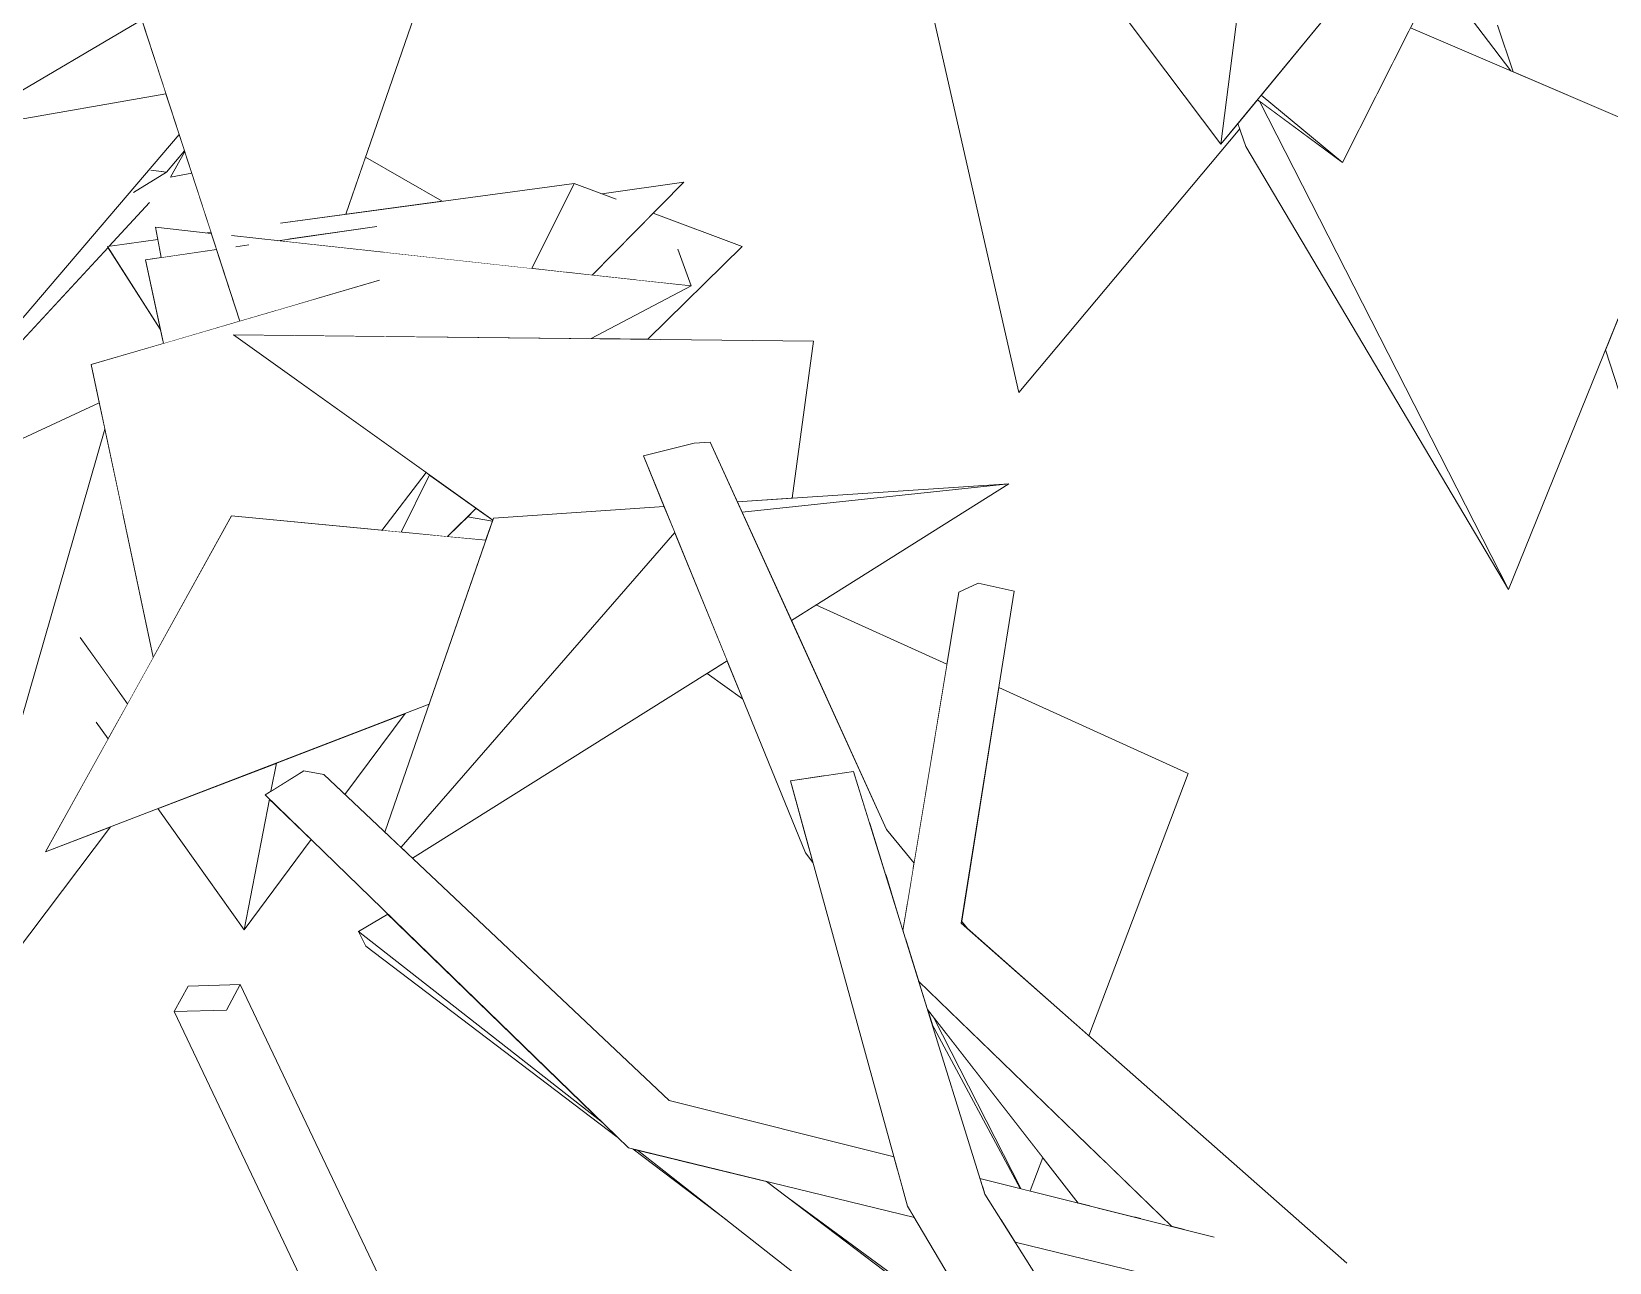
# Model space of a CAD drawing. Header units: millimetres. Extents: x -9413 to 8527, y -300 to 11224.
# Drawn here: x -7199 to -6369, y 3739 to 4386 of the extents above; entities that cross this region are included whole.
import ezdxf

# ---------------------------------------------------------------- set-up
doc = ezdxf.new("R2010")
doc.units = ezdxf.units.MM
doc.header["$MEASUREMENT"] = 0
doc.linetypes.add('Wipeout_Contour', pattern=[1000, 0, -1000])
doc.layers.add('Interior - Furniture', color=7, linetype='Continuous')
doc.layers.add('Interior - Furniture _Pen_No__4', color=7, linetype='Continuous', lineweight=20, true_color=0x029e21)

# ---------------------------------------------------------------- blocks, each defined once
blk = doc.blocks.new('Section Elem_40_6')
at = {"color": 254, "linetype": 'Wipeout_Contour', "lineweight": 0, "ltscale": 62369.326038}
blk.add_wipeout([(-6446.82, 4440.98), (-6457.53, 4419.69), (-6457.05, 4413.7), (-6420.47, 4365.64), (-6419.32, 4365.14), (-6427.46, 4389.69), (-6423.05, 4390.25), (-6433.35, 4416.71)], dxfattribs=at).dxf.layer = 'Interior - Furniture'
at = {"color": 254, "linetype": 'Wipeout_Contour', "lineweight": 0, "ltscale": 71464.7584}
blk.add_wipeout([(-6666.14, 4433.33), (-6730.03, 4418.77), (-6679.37, 4196.34), (-6563.16, 4335.02), (-6564.17, 4337.94), (-6573.19, 4327), (-6634.22, 4408.24), (-6636.07, 4406.42), (-6648.57, 4420.35)], dxfattribs=at).dxf.layer = 'Interior - Furniture'
at = {"color": 254, "linetype": 'Wipeout_Contour', "lineweight": 0, "ltscale": 25009.824349}
blk.add_wipeout([(-7136.2, 4313.29), (-7145.38, 4301.53), (-7127.95, 4312.31)], dxfattribs=at).dxf.layer = 'Interior - Furniture'
at = {"color": 254, "linetype": 'Wipeout_Contour', "lineweight": 0, "ltscale": 49240.912449}
blk.add_wipeout([(-7068.04, 4285.49), (-7063.82, 4277.03), (-7017.4, 4283.74), (-7013.48, 4270.1), (-6935.68, 4261.57), (-6913.47, 4306.37)], dxfattribs=at).dxf.layer = 'Interior - Furniture'
at = {"color": 254, "linetype": 'Wipeout_Contour', "lineweight": 0, "ltscale": 24884.846942}
blk.add_wipeout([(-7104.55, 4280.56), (-7106.55, 4280.29), (-7104.38, 4280.05)], dxfattribs=at).dxf.layer = 'Interior - Furniture'
at = {"color": 254, "linetype": 'Wipeout_Contour', "lineweight": 0, "ltscale": 32527.711379}
blk.add_wipeout([(-6991.33, 4154.24), (-7014.58, 4123.83), (-7004.48, 4122.86), (-6989.55, 4152.97)], dxfattribs=at).dxf.layer = 'Interior - Furniture'
at = {"color": 254, "linetype": 'Wipeout_Contour', "lineweight": 0, "ltscale": 32853.698366}
blk.add_wipeout([(-7164.94, 4022.96), (-7158.66, 4014.12), (-7148.42, 4032.6), (-7157.86, 4045.79)], dxfattribs=at).dxf.layer = 'Interior - Furniture'
at = {"color": 254, "linetype": 'Wipeout_Contour', "lineweight": 0, "ltscale": 32382.584045}
blk.add_wipeout([(-7096.43, 3871.43), (-7089.19, 3884.84), (-7116.63, 3883.98), (-7123.87, 3870.57)], dxfattribs=at).dxf.layer = 'Interior - Furniture'
at = {"color": 254, "linetype": 'Wipeout_Contour', "lineweight": 0, "ltscale": 22935.831476}
blk.add_wipeout([(-6737.96, 3768.3), (-6624.2, 3576.09), (-6697.35, 3774.56)], dxfattribs=at).dxf.layer = 'Interior - Furniture'
at = {"color": 254, "linetype": 'Wipeout_Contour', "lineweight": 0, "ltscale": 84775.312456}
blk.add_wipeout([(-6427.46, 4389.69), (-6419.32, 4365.14), (-6343.06, 4332.48), (-6350.72, 4343.59), (-6258.26, 4305.2), (-6256.85, 4306.77), (-6261.11, 4331.3), (-6332.89, 4401.83), (-6420.89, 4390.53), (-6422.02, 4387.59), (-6423.05, 4390.25)], dxfattribs=at).dxf.layer = 'Interior - Furniture'
at = {"color": 254, "linetype": 'Wipeout_Contour', "lineweight": 0, "ltscale": 33323.966413}
blk.add_wipeout([(-7118.8, 4324.41), (-7132.26, 4312.82), (-7127.95, 4312.31), (-7118.53, 4323.58)], dxfattribs=at).dxf.layer = 'Interior - Furniture'
at = {"color": 254, "linetype": 'Wipeout_Contour', "lineweight": 0, "ltscale": 32531.190982}
blk.add_wipeout([(-6935.68, 4261.57), (-6917.99, 4259.64), (-6891.33, 4298.07), (-6913.47, 4306.37)], dxfattribs=at).dxf.layer = 'Interior - Furniture'
at = {"color": 254, "linetype": 'Wipeout_Contour', "lineweight": 0, "ltscale": 32463.52181}
blk.add_wipeout([(-6989.55, 4152.97), (-7004.48, 4122.86), (-6980.1, 4120.52), (-6964.98, 4135.41)], dxfattribs=at).dxf.layer = 'Interior - Furniture'
at = {"color": 254, "linetype": 'Wipeout_Contour', "lineweight": 0, "ltscale": 23463.989973}
blk.add_wipeout([(-6737.96, 3768.3), (-6766.42, 3997), (-6799.61, 3991.98)], dxfattribs=at).dxf.layer = 'Interior - Furniture'
at = {"color": 254, "linetype": 'Wipeout_Contour', "lineweight": 0, "ltscale": 47494.254769}
blk.add_wipeout([(-7089.19, 3884.84), (-7096.43, 3871.43), (-6964.51, 3594.17), (-6959.01, 3595.71), (-6953.6, 3595.15), (-6952.41, 3597.37)], dxfattribs=at).dxf.layer = 'Interior - Furniture'
at = {"color": 254, "linetype": 'Wipeout_Contour', "lineweight": 0, "ltscale": 22703.546521}
blk.add_wipeout([(-6575.62, 3582.23), (-6697.35, 3774.56), (-6624.2, 3576.09)], dxfattribs=at).dxf.layer = 'Interior - Furniture'
at = {"layer": 'Interior - Furniture _Pen_No__4', "linetype": 'Continuous'}
blk.add_line((-7089.19, 3884.84), (-7116.63, 3883.98), dxfattribs=at)
at = {"color": 254, "linetype": 'Wipeout_Contour', "lineweight": 0, "ltscale": 116852.219271}
blk.add_wipeout([(-6427.72, 4503.38), (-6431.39, 4498.93), (-6429.88, 4497.39), (-6427.23, 4497.61), (-6421.18, 4491.94), (-6422.32, 4489.67), (-6396.02, 4463.84), (-6398.04, 4467.66), (-6394.15, 4465.33), (-6392.71, 4462.27), (-6368.35, 4437.56), (-6368.57, 4436.87), (-6261.11, 4331.3), (-6261.45, 4333.32), (-6423.2, 4499.82)], dxfattribs=at).dxf.layer = 'Interior - Furniture'
at = {"color": 254, "linetype": 'Wipeout_Contour', "lineweight": 0, "ltscale": 33641.57666}
blk.add_wipeout([(-7397.64, 4306.08), (-7331.98, 4085.3), (-7121.29, 4332.09), (-7128.28, 4353.58)], dxfattribs=at).dxf.layer = 'Interior - Furniture'
at = {"color": 254, "linetype": 'Wipeout_Contour', "lineweight": 0, "ltscale": 53381.462705}
blk.add_wipeout([(-6331.54, 4315.78), (-6370.76, 4218.74), (-6361.32, 4190.28), (-6338.56, 4215.66), (-6354.93, 4236.55), (-6316.99, 4239.71), (-6295.56, 4263.61)], dxfattribs=at).dxf.layer = 'Interior - Furniture'
at = {"color": 254, "linetype": 'Wipeout_Contour', "lineweight": 0, "ltscale": 64662.834716}
blk.add_wipeout([(-6851.91, 4252.4), (-6904.43, 4224.71), (-6874.59, 4224.38), (-6825, 4273.2), (-6871.84, 4290.76), (-6903.98, 4258.1), (-6880.78, 4255.56), (-6858.93, 4271.7)], dxfattribs=at).dxf.layer = 'Interior - Furniture'
at = {"color": 254, "linetype": 'Wipeout_Contour', "lineweight": 0, "ltscale": 32380.937793}
blk.add_wipeout([(-6969.56, 4130.89), (-6956.49, 4128.74), (-6956.32, 4129.22), (-6964.98, 4135.41)], dxfattribs=at).dxf.layer = 'Interior - Furniture'
at = {"color": 254, "linetype": 'Wipeout_Contour', "lineweight": 0, "ltscale": 23266.354087}
blk.add_wipeout([(-6766.42, 3997), (-6737.96, 3768.3), (-6697.35, 3774.56)], dxfattribs=at).dxf.layer = 'Interior - Furniture'
at = {"color": 254, "linetype": 'Wipeout_Contour', "lineweight": 0, "ltscale": 23570.610993}
blk.add_wipeout([(-6789.87, 3956.65), (-6791.73, 3954.17), (-6787.8, 3949.13)], dxfattribs=at).dxf.layer = 'Interior - Furniture'
at = {"color": 254, "linetype": 'Wipeout_Contour', "lineweight": 0, "ltscale": 31900.044218}
blk.add_wipeout([(-7096.43, 3871.43), (-7123.87, 3870.57), (-6997.53, 3605.05), (-6964.51, 3594.17)], dxfattribs=at).dxf.layer = 'Interior - Furniture'
at = {"color": 254, "linetype": 'Wipeout_Contour', "lineweight": 0, "ltscale": 22873.651177}
blk.add_wipeout([(-6557.23, 3719.08), (-6688.97, 3761.32), (-6681.37, 3749.32)], dxfattribs=at).dxf.layer = 'Interior - Furniture'
at = {"layer": 'Interior - Furniture _Pen_No__4', "linetype": 'Continuous'}
for p, q in [((-7116.63, 3883.98), (-7123.87, 3870.57)), ((-7096.43, 3871.43), (-7089.19, 3884.84)), ((-7123.87, 3870.57), (-7096.43, 3871.43))]:
    blk.add_line(p, q, dxfattribs=at)
at = {"color": 254, "linetype": 'Wipeout_Contour', "lineweight": 0, "ltscale": 38776.391126}
blk.add_wipeout([(-6552.86, 4349.67), (-6421.66, 4092.77), (-6327.49, 4325.81), (-6473.34, 4388.28), (-6509.04, 4317.31)], dxfattribs=at).dxf.layer = 'Interior - Furniture'
at = {"color": 254, "linetype": 'Wipeout_Contour', "lineweight": 0, "ltscale": 116735.000009}
blk.add_wipeout([(-7331.98, 4085.3), (-7158.73, 4272.66), (-7159.08, 4273.2), (-7158.12, 4273.33), (-7136.86, 4296.32), (-7125.89, 4309.58), (-7118.37, 4323.09), (-7118.53, 4323.58), (-7127.95, 4312.31), (-7145.38, 4301.53), (-7136.2, 4313.29), (-7132.26, 4312.82), (-7118.8, 4324.41), (-7121.29, 4332.09)], dxfattribs=at).dxf.layer = 'Interior - Furniture'
at = {"color": 254, "linetype": 'Wipeout_Contour', "lineweight": 0, "ltscale": 38891.861682}
blk.add_wipeout([(-6884.92, 3798.89), (-6734.36, 3762.22), (-6737.96, 3768.3), (-6740.59, 3777.87), (-6876.54, 3821.45)], dxfattribs=at).dxf.layer = 'Interior - Furniture'
at = {"color": 254, "linetype": 'Wipeout_Contour', "lineweight": 0, "ltscale": 22900.998219}
blk.add_wipeout([(-6530.66, 3732.44), (-6698.58, 3778.52), (-6697.62, 3775.41)], dxfattribs=at).dxf.layer = 'Interior - Furniture'
at = {"layer": 'Interior - Furniture _Pen_No__4', "linetype": 'Continuous'}
blk.add_line((-6361.32, 4190.28), (-6370.76, 4218.74), dxfattribs=at)
at = {"color": 254, "linetype": 'Wipeout_Contour', "lineweight": 0, "ltscale": 39071.983866}
blk.add_wipeout([(-6564.17, 4337.94), (-6559.98, 4325.81), (-6421.66, 4092.77), (-6552.86, 4349.67), (-6553.88, 4350.42)], dxfattribs=at).dxf.layer = 'Interior - Furniture'
at = {"color": 254, "linetype": 'Wipeout_Contour', "lineweight": 0, "ltscale": 41573.270257}
blk.add_wipeout([(-7132.53, 4276.78), (-7159.08, 4273.2), (-7131.23, 4229.66), (-7138.99, 4266.17), (-7130.71, 4267.37)], dxfattribs=at).dxf.layer = 'Interior - Furniture'
at = {"color": 254, "linetype": 'Wipeout_Contour', "lineweight": 0, "ltscale": 58442.995139}
blk.add_wipeout([(-7339.11, 4109.26), (-7416.27, 4073.41), (-7259.71, 3832.34), (-7160.38, 4177), (-7163.34, 4190.94), (-7287.76, 4133.12), (-7331.98, 4085.3)], dxfattribs=at).dxf.layer = 'Interior - Furniture'
at = {"color": 254, "linetype": 'Wipeout_Contour', "lineweight": 0, "ltscale": 24093.424751}
blk.add_wipeout([(-6884.92, 3798.89), (-7055.64, 3997.27), (-7076.08, 3984.63)], dxfattribs=at).dxf.layer = 'Interior - Furniture'
at = {"color": 254, "linetype": 'Wipeout_Contour', "lineweight": 0, "ltscale": 23328.248877}
blk.add_wipeout([(-6876.54, 3821.45), (-6740.59, 3777.87), (-6743.14, 3787.13)], dxfattribs=at).dxf.layer = 'Interior - Furniture'
at = {"color": 254, "linetype": 'Wipeout_Contour', "lineweight": 0, "ltscale": 30501.091422}
blk.add_wipeout([(-6576.67, 3751.97), (-6699.92, 3782.83), (-6698.58, 3778.52), (-6553.17, 3738.62)], dxfattribs=at).dxf.layer = 'Interior - Furniture'
at = {"color": 254, "linetype": 'Wipeout_Contour', "lineweight": 0, "ltscale": 23734.890102}
blk.add_wipeout([(-6573.19, 4327), (-6377.54, 4564.23), (-6530.52, 4660.44)], dxfattribs=at).dxf.layer = 'Interior - Furniture'
at = {"color": 254, "linetype": 'Wipeout_Contour', "lineweight": 0, "ltscale": 107669.399652}
blk.add_wipeout([(-7035.4, 4499.5), (-7147.79, 4413.64), (-7089.38, 4233.91), (-7070.27, 4239.5), (-7091.47, 4273.04), (-7089.05, 4273.39), (-7093.74, 4278.89), (-7069.41, 4276.22), (-7063.82, 4277.03), (-7068.04, 4285.49), (-7033.68, 4290.13), (-6981.41, 4441.42), (-6993.16, 4428.02)], dxfattribs=at).dxf.layer = 'Interior - Furniture'
at = {"color": 254, "linetype": 'Wipeout_Contour', "lineweight": 0, "ltscale": 74044.494888}
blk.add_wipeout([(-7160.38, 4177), (-7259.71, 3832.34), (-7157.41, 3967.82), (-7191.57, 3954.67), (-7158.66, 4014.12), (-7164.94, 4022.96), (-7157.86, 4045.79), (-7173.35, 4067.47), (-7151.07, 4133.18)], dxfattribs=at).dxf.layer = 'Interior - Furniture'
at = {"color": 254, "linetype": 'Wipeout_Contour', "lineweight": 0, "ltscale": 48746.151279}
blk.add_wipeout([(-7132.53, 3977.39), (-7087.18, 3913.61), (-7073.83, 3982.45), (-7076.08, 3984.63), (-7073.05, 3986.51), (-7070.16, 4001.38)], dxfattribs=at).dxf.layer = 'Interior - Furniture'
at = {"color": 254, "linetype": 'Wipeout_Contour', "lineweight": 0, "ltscale": 38536.085099}
blk.add_wipeout([(-6736.7, 3915), (-6738.99, 3908.65), (-6732.17, 3886.68), (-6598.89, 3757.54), (-6592.05, 3755.82)], dxfattribs=at).dxf.layer = 'Interior - Furniture'
at = {"color": 254, "linetype": 'Wipeout_Contour', "lineweight": 0, "ltscale": 31194.411298}
blk.add_wipeout([(-6863.46, 3823.76), (-6876.54, 3821.45), (-6743.14, 3787.13), (-6744.22, 3791.04)], dxfattribs=at).dxf.layer = 'Interior - Furniture'
at = {"layer": 'Interior - Furniture _Pen_No__4', "linetype": 'Continuous'}
for p, q in [((-6420.47, 4365.64), (-6457.05, 4413.7)), ((-6419.32, 4365.14), (-6427.46, 4389.69)), ((-6421.66, 4092.77), (-6327.49, 4325.81))]:
    blk.add_line(p, q, dxfattribs=at)
at = {"color": 254, "linetype": 'Wipeout_Contour', "lineweight": 0, "ltscale": 104688.418736}
blk.add_wipeout([(-6648.15, 4609.2), (-6751.39, 4564.23), (-6573.19, 4327), (-6530.52, 4660.44), (-6582.5, 4637.79), (-6594.61, 4621.67), (-6600.68, 4629.88), (-6625.77, 4618.94), (-6616.88, 4615.77), (-6564.12, 4547.27), (-6634.8, 4615.01), (-6646.88, 4609.75), (-6645.27, 4605.2)], dxfattribs=at).dxf.layer = 'Interior - Furniture'
at = {"color": 254, "linetype": 'Wipeout_Contour', "lineweight": 0, "ltscale": 25175.13469}
blk.add_wipeout([(-7240.78, 4333.74), (-7128.28, 4353.58), (-7140.9, 4392.43)], dxfattribs=at).dxf.layer = 'Interior - Furniture'
at = {"color": 254, "linetype": 'Wipeout_Contour', "lineweight": 0, "ltscale": 24975.145458}
blk.add_wipeout([(-7118.37, 4323.09), (-7125.89, 4309.58), (-7114.66, 4311.68)], dxfattribs=at).dxf.layer = 'Interior - Furniture'
at = {"color": 254, "linetype": 'Wipeout_Contour', "lineweight": 0, "ltscale": 24683.133723}
blk.add_wipeout([(-7033.68, 4290.13), (-6982.88, 4296.99), (-7023.28, 4320.24)], dxfattribs=at).dxf.layer = 'Interior - Furniture'
at = {"color": 254, "linetype": 'Wipeout_Contour', "lineweight": 0, "ltscale": 33212.363566}
blk.add_wipeout([(-7133.78, 4283.27), (-7130.71, 4267.37), (-7101.62, 4271.57), (-7104.38, 4280.05)], dxfattribs=at).dxf.layer = 'Interior - Furniture'
at = {"color": 254, "linetype": 'Wipeout_Contour', "lineweight": 0, "ltscale": 65589.781942}
blk.add_wipeout([(-6851.91, 4252.4), (-7093.74, 4278.89), (-7089.05, 4273.39), (-7084.74, 4274.01), (-7048.69, 4245.81), (-7015.88, 4255.41), (-6982.95, 4225.56), (-6904.43, 4224.71)], dxfattribs=at).dxf.layer = 'Interior - Furniture'
at = {"color": 254, "linetype": 'Wipeout_Contour', "lineweight": 0, "ltscale": 58242.983623}
blk.add_wipeout([(-7249.7, 4174.28), (-7237.1, 4156.66), (-7163.34, 4190.94), (-7167.6, 4211.02), (-7129.63, 4222.13), (-7130.04, 4224.06), (-7186.06, 4243.11)], dxfattribs=at).dxf.layer = 'Interior - Furniture'
at = {"color": 254, "linetype": 'Wipeout_Contour', "lineweight": 0, "ltscale": 32920.998007}
blk.add_wipeout([(-7151.07, 4133.18), (-7173.35, 4067.47), (-7148.42, 4032.6), (-7134.9, 4057.03)], dxfattribs=at).dxf.layer = 'Interior - Furniture'
at = {"color": 254, "linetype": 'Wipeout_Contour', "lineweight": 0, "ltscale": 23839.945514}
blk.add_wipeout([(-7055.64, 3997.27), (-6884.92, 3798.89), (-6876.54, 3821.45)], dxfattribs=at).dxf.layer = 'Interior - Furniture'
at = {"color": 254, "linetype": 'Wipeout_Contour', "lineweight": 0, "ltscale": 38193.633356}
blk.add_wipeout([(-6667.63, 3848.62), (-6736.7, 3915), (-6592.05, 3755.82), (-6576.67, 3751.97), (-6553.17, 3738.62)], dxfattribs=at).dxf.layer = 'Interior - Furniture'
at = {"color": 254, "linetype": 'Wipeout_Contour', "lineweight": 0, "ltscale": 23332.618739}
blk.add_wipeout([(-6745.07, 3794.13), (-6863.46, 3823.76), (-6744.22, 3791.04)], dxfattribs=at).dxf.layer = 'Interior - Furniture'
at = {"layer": 'Interior - Furniture _Pen_No__4', "linetype": 'Continuous'}
for p, q in [((-6573.19, 4327), (-6751.39, 4564.23)), ((-6981.41, 4441.42), (-7033.68, 4290.13)), ((-6679.37, 4196.34), (-6730.03, 4418.77)), ((-7240.78, 4333.74), (-7140.9, 4392.43)), ((-6563.16, 4335.02), (-6679.37, 4196.34)), ((-6559.98, 4325.81), (-6564.17, 4337.94)), ((-6982.88, 4296.99), (-7023.28, 4320.24))]:
    blk.add_line(p, q, dxfattribs=at)
at = {"color": 254, "linetype": 'Wipeout_Contour', "lineweight": 0, "ltscale": 31356.970707}
blk.add_wipeout([(-6485.74, 4433.03), (-6551.97, 4352.73), (-6509.04, 4317.31), (-6461.46, 4411.89)], dxfattribs=at).dxf.layer = 'Interior - Furniture'
at = {"color": 254, "linetype": 'Wipeout_Contour', "lineweight": 0, "ltscale": 24235.048086}
blk.add_wipeout([(-6880.78, 4255.56), (-6851.91, 4252.4), (-6858.93, 4271.7)], dxfattribs=at).dxf.layer = 'Interior - Furniture'
at = {"color": 254, "linetype": 'Wipeout_Contour', "lineweight": 0, "ltscale": 24075.335179}
blk.add_wipeout([(-6876.54, 3821.45), (-7045.13, 3995.36), (-7055.64, 3997.27)], dxfattribs=at).dxf.layer = 'Interior - Furniture'
at = {"color": 254, "linetype": 'Wipeout_Contour', "lineweight": 0, "ltscale": 30649.928991}
blk.add_wipeout([(-6736.7, 3915), (-6553.16, 3738.62), (-6552.47, 3738.5), (-6709.81, 3917.22)], dxfattribs=at).dxf.layer = 'Interior - Furniture'
at = {"color": 254, "linetype": 'Wipeout_Contour', "lineweight": 0, "ltscale": 23519.296248}
blk.add_wipeout([(-6880.17, 3797.74), (-6882.44, 3798.29), (-6833.15, 3760.89)], dxfattribs=at).dxf.layer = 'Interior - Furniture'
at = {"layer": 'Interior - Furniture _Pen_No__4', "linetype": 'Continuous'}
blk.add_line((-6327.49, 4325.81), (-6473.34, 4388.28), dxfattribs=at)
at = {"color": 254, "linetype": 'Wipeout_Contour', "lineweight": 0, "ltscale": 23542.929983}
blk.add_wipeout([(-6553.88, 4350.42), (-6509.04, 4317.31), (-6551.97, 4352.73)], dxfattribs=at).dxf.layer = 'Interior - Furniture'
at = {"color": 254, "linetype": 'Wipeout_Contour', "lineweight": 0, "ltscale": 40583.293252}
blk.add_wipeout([(-6891.33, 4298.07), (-6917.99, 4259.64), (-6903.98, 4258.1), (-6855.76, 4307.09), (-6898.81, 4300.87)], dxfattribs=at).dxf.layer = 'Interior - Furniture'
at = {"color": 254, "linetype": 'Wipeout_Contour', "lineweight": 0, "ltscale": 23823.079119}
blk.add_wipeout([(-7045.13, 3995.36), (-6876.54, 3821.45), (-6863.46, 3823.76)], dxfattribs=at).dxf.layer = 'Interior - Furniture'
at = {"color": 254, "linetype": 'Wipeout_Contour', "lineweight": 0, "ltscale": 24301.932524}
blk.add_wipeout([(-7087.18, 3913.61), (-7051.83, 3961.07), (-7073.83, 3982.45)], dxfattribs=at).dxf.layer = 'Interior - Furniture'
at = {"color": 254, "linetype": 'Wipeout_Contour', "lineweight": 0, "ltscale": 30349.983378}
blk.add_wipeout([(-6506.9, 3738.32), (-6709.81, 3917.22), (-6552.47, 3738.5), (-6540.47, 3735.63)], dxfattribs=at).dxf.layer = 'Interior - Furniture'
at = {"color": 254, "linetype": 'Wipeout_Contour', "lineweight": 0, "ltscale": 23429.09815}
blk.add_wipeout([(-6859.27, 3792.65), (-6880.17, 3797.74), (-6779.47, 3718.81)], dxfattribs=at).dxf.layer = 'Interior - Furniture'
at = {"layer": 'Interior - Furniture _Pen_No__4', "linetype": 'Continuous'}
for p, q in [((-6530.52, 4660.44), (-6573.19, 4327)), ((-6573.19, 4327), (-6377.54, 4564.23)), ((-6509.04, 4317.31), (-6461.46, 4411.89)), ((-6551.97, 4352.73), (-6509.04, 4317.31)), ((-6509.04, 4317.31), (-6553.88, 4350.42)), ((-6552.86, 4349.67), (-6421.66, 4092.77)), ((-6421.66, 4092.77), (-6559.98, 4325.81)), ((-6913.47, 4306.37), (-6935.68, 4261.57)), ((-6891.32, 4298.06), (-6913.47, 4306.37)), ((-6855.76, 4307.09), (-6903.98, 4258.1)), ((-6898.81, 4300.87), (-6855.76, 4307.09)), ((-6825, 4273.2), (-6871.84, 4290.76)), ((-6858.93, 4271.7), (-6851.91, 4252.4)), ((-6557.23, 3719.08), (-6681.37, 3749.32))]:
    blk.add_line(p, q, dxfattribs=at)
at = {"color": 254, "linetype": 'Wipeout_Contour', "lineweight": 0, "ltscale": 23917.534999}
blk.add_wipeout([(-6791.73, 3954.17), (-6850.36, 4169.68), (-6876.99, 4163.11)], dxfattribs=at).dxf.layer = 'Interior - Furniture'
at = {"color": 254, "linetype": 'Wipeout_Contour', "lineweight": 0, "ltscale": 31300.225848}
blk.add_wipeout([(-6711, 4091.33), (-6740.43, 3913.3), (-6739.98, 3911.85), (-6700.86, 4096.11)], dxfattribs=at).dxf.layer = 'Interior - Furniture'
at = {"color": 254, "linetype": 'Wipeout_Contour', "lineweight": 0, "ltscale": 48612.719837}
blk.add_wipeout([(-7070.16, 4001.38), (-7073.05, 3986.51), (-7055.64, 3997.27), (-7045.13, 3995.36), (-7034.07, 3984.92), (-7002.38, 4027.46)], dxfattribs=at).dxf.layer = 'Interior - Furniture'
at = {"color": 254, "linetype": 'Wipeout_Contour', "lineweight": 0, "ltscale": 31831.880604}
blk.add_wipeout([(-6898.58, 3812.17), (-7026.91, 3912.75), (-7023.1, 3905.04), (-6890.92, 3804.73)], dxfattribs=at).dxf.layer = 'Interior - Furniture'
at = {"color": 254, "linetype": 'Wipeout_Contour', "lineweight": 0, "ltscale": 38534.612415}
blk.add_wipeout([(-6732.17, 3886.68), (-6727.53, 3871.74), (-6648.2, 3769.88), (-6641.81, 3768.28), (-6692.48, 3848.22)], dxfattribs=at).dxf.layer = 'Interior - Furniture'
at = {"color": 254, "linetype": 'Wipeout_Contour', "lineweight": 0, "ltscale": 31075.506124}
blk.add_wipeout([(-6859.27, 3792.65), (-6779.47, 3718.81), (-6749.76, 3733.88), (-6812.18, 3781.18)], dxfattribs=at).dxf.layer = 'Interior - Furniture'
at = {"layer": 'Interior - Furniture _Pen_No__4', "linetype": 'Continuous'}
for p, q in [((-6745.07, 3794.13), (-6863.46, 3823.76)), ((-6833.15, 3760.89), (-6882.44, 3798.29))]:
    blk.add_line(p, q, dxfattribs=at)
at = {"color": 254, "linetype": 'Wipeout_Contour', "lineweight": 0, "ltscale": 39492.572316}
blk.add_wipeout([(-6850.36, 4169.68), (-6791.73, 3954.17), (-6789.87, 3956.65), (-6799.61, 3991.98), (-6781.21, 3994.76)], dxfattribs=at).dxf.layer = 'Interior - Furniture'
at = {"color": 254, "linetype": 'Wipeout_Contour', "lineweight": 0, "ltscale": 31227.490678}
blk.add_wipeout([(-6739.98, 3911.85), (-6738.99, 3908.65), (-6736.7, 3915), (-6700.86, 4096.11)], dxfattribs=at).dxf.layer = 'Interior - Furniture'
at = {"color": 254, "linetype": 'Wipeout_Contour', "lineweight": 0, "ltscale": 23958.376596}
blk.add_wipeout([(-7026.91, 3912.75), (-6898.58, 3812.17), (-7011.53, 3921.91)], dxfattribs=at).dxf.layer = 'Interior - Furniture'
at = {"color": 254, "linetype": 'Wipeout_Contour', "lineweight": 0, "ltscale": 30635.54388}
blk.add_wipeout([(-6692.48, 3848.22), (-6641.81, 3768.28), (-6618.38, 3762.42), (-6652.6, 3809.58)], dxfattribs=at).dxf.layer = 'Interior - Furniture'
at = {"color": 254, "linetype": 'Wipeout_Contour', "lineweight": 0, "ltscale": 23198.528937}
blk.add_wipeout([(-6800.13, 3772.05), (-6749.76, 3733.88), (-6745, 3731.6)], dxfattribs=at).dxf.layer = 'Interior - Furniture'
at = {"layer": 'Interior - Furniture _Pen_No__4', "linetype": 'Continuous'}
for p, q in [((-7026.91, 3912.75), (-7011.53, 3921.91)), ((-7023.1, 3905.04), (-7026.91, 3912.75)), ((-6898.58, 3812.17), (-7026.91, 3912.75)), ((-6890.92, 3804.73), (-7023.1, 3905.04)), ((-6952.41, 3597.37), (-7089.19, 3884.84)), ((-6997.53, 3605.04), (-7123.87, 3870.57)), ((-6734.36, 3762.22), (-6884.92, 3798.89)), ((-6779.47, 3718.81), (-6880.17, 3797.74)), ((-6749.76, 3733.88), (-6812.18, 3781.18)), ((-6745, 3731.6), (-6800.13, 3772.05))]:
    blk.add_line(p, q, dxfattribs=at)
at = {"color": 254, "linetype": 'Wipeout_Contour', "lineweight": 0, "ltscale": 31772.386333}
blk.add_wipeout([(-6841.83, 4170.14), (-6850.36, 4169.68), (-6781.21, 3994.76), (-6780.46, 3994.87)], dxfattribs=at).dxf.layer = 'Interior - Furniture'
at = {"color": 254, "linetype": 'Wipeout_Contour', "lineweight": 0, "ltscale": 23480.994106}
blk.add_wipeout([(-6736.7, 3915), (-6681.94, 4091.88), (-6700.86, 4096.11)], dxfattribs=at).dxf.layer = 'Interior - Furniture'
at = {"color": 254, "linetype": 'Wipeout_Contour', "lineweight": 0, "ltscale": 38620.751361}
blk.add_wipeout([(-6727.53, 3871.74), (-6725.16, 3864.13), (-6678.64, 3777.5), (-6678.44, 3777.45), (-6724.1, 3867.35)], dxfattribs=at).dxf.layer = 'Interior - Furniture'
at = {"color": 254, "linetype": 'Wipeout_Contour', "lineweight": 0, "ltscale": 30532.421294}
blk.add_wipeout([(-6652.6, 3809.58), (-6618.38, 3762.42), (-6615, 3761.57), (-6635.69, 3793.19)], dxfattribs=at).dxf.layer = 'Interior - Furniture'
at = {"color": 254, "linetype": 'Wipeout_Contour', "lineweight": 0, "ltscale": 23396.282022}
blk.add_wipeout([(-6681.94, 4091.88), (-6736.7, 3915), (-6709.81, 3917.22)], dxfattribs=at).dxf.layer = 'Interior - Furniture'
at = {"color": 254, "linetype": 'Wipeout_Contour', "lineweight": 0, "ltscale": 30768.419036}
blk.add_wipeout([(-6666.85, 3793.83), (-6724.1, 3867.35), (-6678.44, 3777.45), (-6673.53, 3776.22)], dxfattribs=at).dxf.layer = 'Interior - Furniture'
at = {"color": 254, "linetype": 'Wipeout_Contour', "lineweight": 0, "ltscale": 22846.618539}
blk.add_wipeout([(-6635.69, 3793.19), (-6615, 3761.57), (-6598.89, 3757.54)], dxfattribs=at).dxf.layer = 'Interior - Furniture'
at = {"layer": 'Interior - Furniture _Pen_No__4', "linetype": 'Continuous'}
for p, q in [((-6673.53, 3776.22), (-6666.85, 3793.83)), ((-6576.65, 3751.97), (-6699.92, 3782.83)), ((-6575.62, 3582.23), (-6697.35, 3774.56)), ((-6624.2, 3576.09), (-6737.96, 3768.3))]:
    blk.add_line(p, q, dxfattribs=at)
at = {"color": 254, "linetype": 'Wipeout_Contour', "lineweight": 0, "ltscale": 23401.432432}
blk.add_wipeout([(-6746.88, 3934.06), (-6740.43, 3913.3), (-6739.04, 3921.7)], dxfattribs=at).dxf.layer = 'Interior - Furniture'
at = {"color": 254, "linetype": 'Wipeout_Contour', "lineweight": 0, "ltscale": 23304.428636}
blk.add_wipeout([(-6709.65, 3918.17), (-6709.81, 3917.22), (-6706.49, 3914.29)], dxfattribs=at).dxf.layer = 'Interior - Furniture'
at = {"color": 254, "linetype": 'Wipeout_Contour', "lineweight": 0, "ltscale": 38738.906408}
blk.add_wipeout([(-6709.65, 3918.17), (-6706.49, 3914.29), (-6642.55, 3857.92), (-6590.26, 3995.87), (-6690.04, 4041.07)], dxfattribs=at).dxf.layer = 'Interior - Furniture'
at = {"color": 254, "linetype": 'Wipeout_Contour', "lineweight": 0, "ltscale": 31223.819501}
blk.add_wipeout([(-6738.09, 3927.43), (-6749.85, 3943.64), (-6746.88, 3934.06), (-6739.04, 3921.7)], dxfattribs=at).dxf.layer = 'Interior - Furniture'
at = {"layer": 'Interior - Furniture _Pen_No__4', "linetype": 'Continuous'}
for p, q in [((-6590.26, 3995.87), (-6690.04, 4041.07)), ((-6642.55, 3857.92), (-6590.26, 3995.87)), ((-6506.9, 3738.32), (-6709.81, 3917.22)), ((-6706.49, 3914.29), (-6709.65, 3918.17)), ((-6598.89, 3757.54), (-6732.17, 3886.68)), ((-6648.2, 3769.88), (-6727.53, 3871.74)), ((-6678.64, 3777.5), (-6725.16, 3864.13)), ((-6724.1, 3867.35), (-6678.44, 3777.45))]:
    blk.add_line(p, q, dxfattribs=at)
at = {"color": 254, "linetype": 'Wipeout_Contour', "lineweight": 0, "ltscale": 39088.756093}
blk.add_wipeout([(-6749, 3966.37), (-6758.15, 3970.36), (-6749.85, 3943.64), (-6738.09, 3927.43), (-6735.15, 3945.22)], dxfattribs=at).dxf.layer = 'Interior - Furniture'
at = {"color": 254, "linetype": 'Wipeout_Contour', "lineweight": 0, "ltscale": 23440.869133}
blk.add_wipeout([(-6734.58, 3948.71), (-6749, 3966.37), (-6735.15, 3945.22)], dxfattribs=at).dxf.layer = 'Interior - Furniture'
at = {"color": 254, "linetype": 'Wipeout_Contour', "lineweight": 0, "ltscale": 39407.609438}
blk.add_wipeout([(-6841.83, 4170.14), (-6780.46, 3994.87), (-6766.42, 3997), (-6758.15, 3970.36), (-6749, 3966.37)], dxfattribs=at).dxf.layer = 'Interior - Furniture'
at = {"color": 254, "linetype": 'Wipeout_Contour', "lineweight": 0, "ltscale": 80462.273686}
blk.add_wipeout([(-7092.77, 4226.76), (-6956.32, 4129.22), (-6955.95, 4130.32), (-6866.05, 4136.29), (-6876.99, 4163.11), (-6850.36, 4169.68), (-6841.83, 4170.14), (-6827.57, 4138.84), (-6798.66, 4140.76), (-6787.56, 4223.43)], dxfattribs=at).dxf.layer = 'Interior - Furniture'
at = {"color": 254, "linetype": 'Wipeout_Contour', "lineweight": 0, "ltscale": 39328.96585}
blk.add_wipeout([(-6799.15, 4076.46), (-6749, 3966.37), (-6734.58, 3948.71), (-6717.27, 4053.4), (-6786.18, 4084.61)], dxfattribs=at).dxf.layer = 'Interior - Furniture'
at = {"color": 254, "linetype": 'Wipeout_Contour', "lineweight": 0, "ltscale": 23825.704167}
blk.add_wipeout([(-6843.52, 4048.58), (-6824.79, 4035.19), (-6832.96, 4055.22)], dxfattribs=at).dxf.layer = 'Interior - Furniture'
at = {"layer": 'Interior - Furniture _Pen_No__4', "linetype": 'Continuous'}
for p, q in [((-6874.59, 4224.38), (-6825, 4273.2)), ((-6851.91, 4252.4), (-6904.43, 4224.71)), ((-6876.99, 4163.11), (-6850.36, 4169.68)), ((-6850.36, 4169.68), (-6841.83, 4170.14)), ((-6799.61, 3991.98), (-6766.42, 3997)), ((-6697.35, 3774.56), (-6766.42, 3997)), ((-6737.96, 3768.3), (-6799.61, 3991.98)), ((-6734.58, 3948.71), (-6749, 3966.37)), ((-6787.8, 3949.13), (-6791.73, 3954.17))]:
    blk.add_line(p, q, dxfattribs=at)
at = {"color": 254, "linetype": 'Wipeout_Contour', "lineweight": 0, "ltscale": 33147.351157}
blk.add_wipeout([(-7101.62, 4271.57), (-7138.99, 4266.17), (-7129.63, 4222.13), (-7089.38, 4233.91)], dxfattribs=at).dxf.layer = 'Interior - Furniture'
at = {"color": 254, "linetype": 'Wipeout_Contour', "lineweight": 0, "ltscale": 23773.883269}
blk.add_wipeout([(-6825.08, 4133.37), (-6799.15, 4076.46), (-6684.77, 4148.33)], dxfattribs=at).dxf.layer = 'Interior - Furniture'
at = {"color": 254, "linetype": 'Wipeout_Contour', "lineweight": 0, "ltscale": 32031.097374}
blk.add_wipeout([(-7004.56, 3957.05), (-6998.43, 3951.25), (-6832.96, 4055.22), (-6860.46, 4122.61)], dxfattribs=at).dxf.layer = 'Interior - Furniture'
at = {"layer": 'Interior - Furniture _Pen_No__4', "linetype": 'Continuous'}
for p, q in [((-6711, 4091.33), (-6700.86, 4096.11)), ((-6700.86, 4096.11), (-6681.94, 4091.88)), ((-6740.43, 3913.3), (-6711, 4091.33)), ((-6709.81, 3917.22), (-6681.94, 4091.88)), ((-6717.27, 4053.4), (-6786.18, 4084.61)), ((-6843.52, 4048.58), (-6824.79, 4035.19))]:
    blk.add_line(p, q, dxfattribs=at)
at = {"color": 254, "linetype": 'Wipeout_Contour', "lineweight": 0, "ltscale": 33025.819067}
blk.add_wipeout([(-7091.47, 4273.04), (-7070.27, 4239.5), (-7048.69, 4245.81), (-7084.74, 4274.01)], dxfattribs=at).dxf.layer = 'Interior - Furniture'
at = {"color": 254, "linetype": 'Wipeout_Contour', "lineweight": 0, "ltscale": 23830.062179}
blk.add_wipeout([(-6684.77, 4148.33), (-6827.57, 4138.84), (-6825.08, 4133.37)], dxfattribs=at).dxf.layer = 'Interior - Furniture'
at = {"color": 254, "linetype": 'Wipeout_Contour', "lineweight": 0, "ltscale": 40210.758258}
blk.add_wipeout([(-6955.95, 4130.32), (-7012.99, 3965.01), (-7004.56, 3957.05), (-6860.46, 4122.61), (-6866.05, 4136.29)], dxfattribs=at).dxf.layer = 'Interior - Furniture'
at = {"layer": 'Interior - Furniture _Pen_No__4', "linetype": 'Continuous'}
for p, q in [((-7091.5, 4273.03), (-7084.68, 4274.02)), ((-6798.66, 4140.76), (-6787.56, 4223.43)), ((-6749, 3966.37), (-6841.83, 4170.14)), ((-6791.73, 3954.17), (-6876.99, 4163.11)), ((-6827.57, 4138.84), (-6684.77, 4148.33)), ((-6825.08, 4133.37), (-6684.77, 4148.33)), ((-6684.77, 4148.33), (-6799.15, 4076.46))]:
    blk.add_line(p, q, dxfattribs=at)
at = {"color": 254, "linetype": 'Wipeout_Contour', "lineweight": 0, "ltscale": 24695.169125}
blk.add_wipeout([(-7017.4, 4283.74), (-7069.41, 4276.22), (-7013.48, 4270.1)], dxfattribs=at).dxf.layer = 'Interior - Furniture'
at = {"color": 254, "linetype": 'Wipeout_Contour', "lineweight": 0, "ltscale": 40656.940731}
blk.add_wipeout([(-7093.71, 4131.41), (-7191.57, 3954.67), (-6989.77, 4032.31), (-6967.24, 4097.6), (-6959.99, 4118.6)], dxfattribs=at).dxf.layer = 'Interior - Furniture'
at = {"layer": 'Interior - Furniture _Pen_No__4', "linetype": 'Continuous'}
for p, q in [((-7068.06, 4285.49), (-6913.47, 4306.37)), ((-7069.41, 4276.22), (-7017.34, 4283.75)), ((-6989.77, 4032.31), (-7191.57, 3954.67)), ((-7034.07, 3984.92), (-7002.38, 4027.46)), ((-7158.66, 4014.12), (-7164.96, 4022.98)), ((-7076.08, 3984.63), (-7055.64, 3997.27)), ((-7070.16, 4001.38), (-7073.05, 3986.51)), ((-7055.64, 3997.27), (-7045.13, 3995.36)), ((-6863.46, 3823.76), (-7045.13, 3995.36)), ((-7073.83, 3982.45), (-7087.18, 3913.61)), ((-6884.92, 3798.89), (-7076.08, 3984.63)), ((-7087.18, 3913.61), (-7132.53, 3977.39)), ((-7259.71, 3832.34), (-7157.41, 3967.82)), ((-7087.18, 3913.61), (-7051.83, 3961.07))]:
    blk.add_line(p, q, dxfattribs=at)
at = {"color": 254, "linetype": 'Wipeout_Contour', "lineweight": 0, "ltscale": 32384.372478}
blk.add_wipeout([(-6980.1, 4120.52), (-6959.99, 4118.6), (-6956.49, 4128.74), (-6969.56, 4130.89)], dxfattribs=at).dxf.layer = 'Interior - Furniture'
at = {"layer": 'Interior - Furniture _Pen_No__4', "linetype": 'Continuous'}
for p, q in [((-6955.95, 4130.32), (-6866.05, 4136.29)), ((-6969.56, 4130.89), (-6956.49, 4128.74))]:
    blk.add_line(p, q, dxfattribs=at)
at = {"color": 254, "linetype": 'Wipeout_Contour', "lineweight": 0, "ltscale": 65624.299574}
blk.add_wipeout([(-7015.88, 4255.41), (-7167.6, 4211.02), (-7134.9, 4057.03), (-7093.71, 4131.41), (-7014.58, 4123.83), (-6991.33, 4154.24), (-7092.77, 4226.76), (-6982.95, 4225.56)], dxfattribs=at).dxf.layer = 'Interior - Furniture'
at = {"layer": 'Interior - Furniture _Pen_No__4', "linetype": 'Continuous'}
for p, q in [((-7093.77, 4278.89), (-6851.91, 4252.4)), ((-6787.56, 4223.43), (-7092.77, 4226.76)), ((-7092.77, 4226.76), (-6956.32, 4129.22)), ((-7134.9, 4057.03), (-7167.6, 4211.02)), ((-7287.76, 4133.12), (-7163.34, 4190.94)), ((-7160.38, 4177), (-7259.71, 3832.34)), ((-6991.33, 4154.24), (-7014.58, 4123.83)), ((-6989.55, 4152.97), (-7004.48, 4122.86)), ((-6980.1, 4120.52), (-6964.98, 4135.41)), ((-7191.57, 3954.67), (-7093.71, 4131.41)), ((-7093.71, 4131.41), (-6959.99, 4118.6)), ((-7012.99, 3965.01), (-6955.95, 4130.32)), ((-7004.56, 3957.05), (-6860.46, 4122.61)), ((-7148.42, 4032.6), (-7173.36, 4067.48)), ((-6832.96, 4055.22), (-6998.43, 3951.25))]:
    blk.add_line(p, q, dxfattribs=at)
at = {"color": 254, "linetype": 'Wipeout_Contour', "lineweight": 0, "ltscale": 33260.850077}
blk.add_wipeout([(-7158.73, 4272.66), (-7186.06, 4243.11), (-7130.04, 4224.06), (-7131.23, 4229.66)], dxfattribs=at).dxf.layer = 'Interior - Furniture'
at = {"layer": 'Interior - Furniture _Pen_No__4', "linetype": 'Continuous'}
for p, q in [((-7129.63, 4222.13), (-7138.99, 4266.17)), ((-7167.6, 4211.02), (-7015.85, 4255.42))]:
    blk.add_line(p, q, dxfattribs=at)
at = {"color": 254, "linetype": 'Wipeout_Contour', "lineweight": 0, "ltscale": 66541.89153}
blk.add_wipeout([(-7158.12, 4273.33), (-7132.53, 4276.78), (-7133.78, 4283.27), (-7106.55, 4280.29), (-7104.55, 4280.56), (-7114.66, 4311.68), (-7125.89, 4309.58), (-7136.86, 4296.32)], dxfattribs=at).dxf.layer = 'Interior - Furniture'
at = {"layer": 'Interior - Furniture _Pen_No__4', "linetype": 'Continuous'}
for p, q in [((-7089.38, 4233.91), (-7147.79, 4413.64)), ((-7397.64, 4306.08), (-7128.28, 4353.58)), ((-7121.29, 4332.09), (-7331.98, 4085.3)), ((-7118.53, 4323.58), (-7127.95, 4312.31)), ((-7125.89, 4309.58), (-7118.37, 4323.09)), ((-7127.95, 4312.31), (-7145.39, 4301.53)), ((-7136.2, 4313.29), (-7127.95, 4312.31)), ((-7125.89, 4309.58), (-7114.66, 4311.68)), ((-7158.12, 4273.33), (-7136.84, 4296.34)), ((-7159.08, 4273.2), (-7132.53, 4276.78)), ((-7130.71, 4267.37), (-7133.78, 4283.27)), ((-7133.78, 4283.27), (-7104.38, 4280.05)), ((-7106.55, 4280.29), (-7104.55, 4280.56)), ((-7331.98, 4085.3), (-7158.73, 4272.66)), ((-7131.23, 4229.66), (-7159.08, 4273.2)), ((-7138.99, 4266.17), (-7101.62, 4271.57))]:
    blk.add_line(p, q, dxfattribs=at)

msp = doc.modelspace()

# ---------------------------------------------------------------- block references
at = {"layer": 'Interior - Furniture'}
msp.add_blockref('Section Elem_40_6', (0, 0), dxfattribs=at)

doc.saveas('drawing.dxf')
